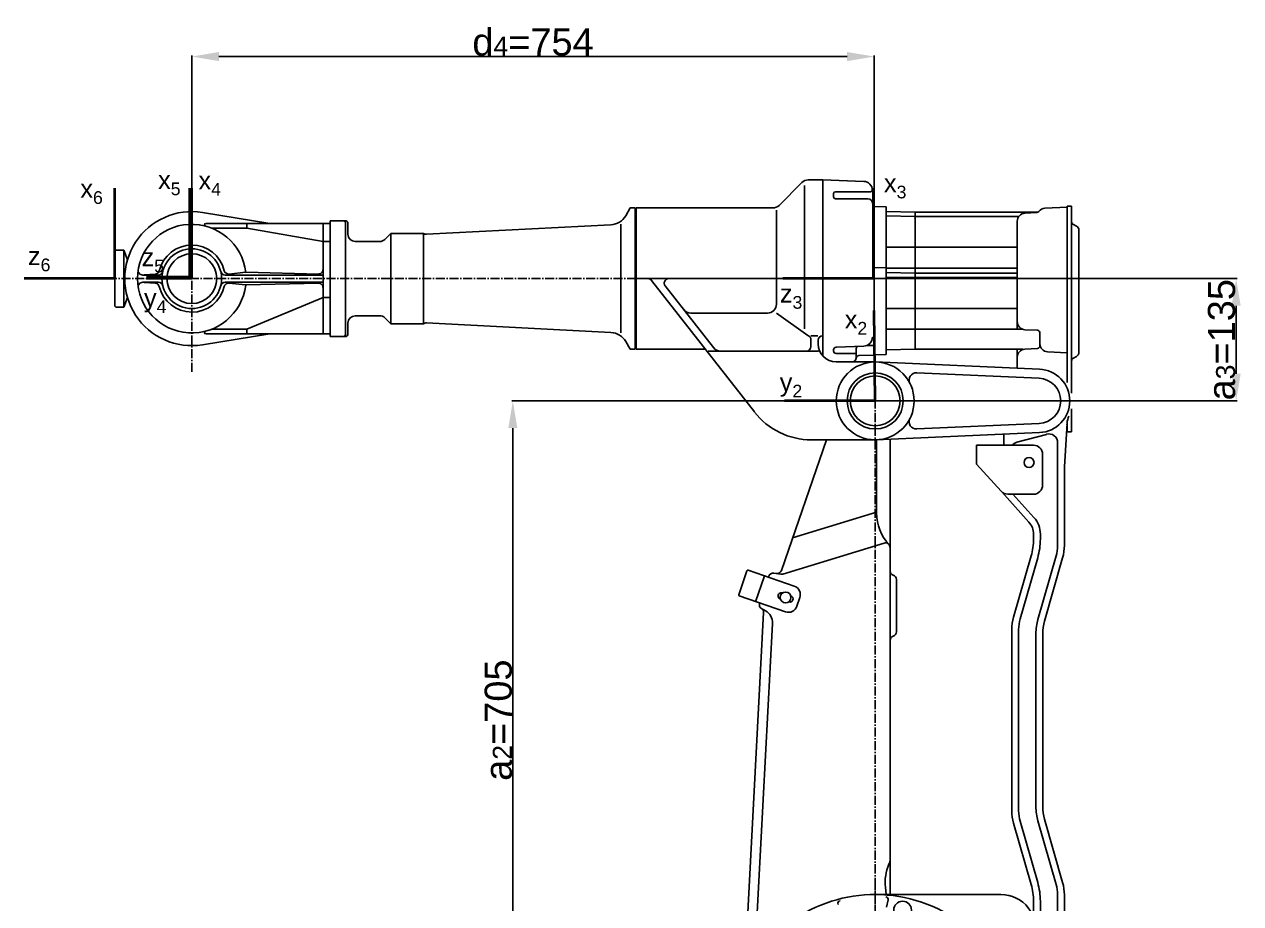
# Model space of a CAD drawing. Header units: millimetres. Extents: x -1041 to 420, y -206 to 2744.
# Drawn here: x -1040 to 304, y 765 to 1736 of the extents above; entities that cross this region are included whole.
import ezdxf

# ---------------------------------------------------------------- set-up
doc = ezdxf.new("R2010")
doc.units = ezdxf.units.MM
doc.linetypes.add('GEN7', pattern=[15, 10, -2.5, 0, -2.5])
doc.linetypes.add('PHANTOM', pattern=[2.5, 1.25, -0.25, 0.25, -0.25, 0.25, -0.25])
doc.layers.add('7', color=4, linetype='GEN7')
doc.layers.add('MEDIDAS', color=7, linetype='Continuous')
for name, color, linetype, lineweight in [('EJESX', 1, 'Continuous', 35), ('EJESY', 3, 'Continuous', 35), ('EJESZ', 5, 'Continuous', 35)]:
    doc.layers.add(name, color=color, linetype=linetype, lineweight=lineweight)
doc.styles.get("Standard").update_dxf_attribs({"font": 'arial.ttf'})
doc.dimstyles.new('ISO-25', dxfattribs={"dimtxt": 2.5, "dimasz": 2.5, "dimexe": 1.25, "dimexo": 0.625, "dimtad": 1, "dimtxsty": 'Standard', "dimcen": 2.5, "dimadec": 0, "dimazin": 0, "dimtfac": 1, "dimtmove": 0, "dimatfit": 3, "dimfxl": 1, "dimarcsym": 0})

# ---------------------------------------------------------------- blocks, each defined once
blk = doc.blocks.new('R241-16')
at = {"linetype": 'Continuous'}
for p, q in [((158, 1563.996), (112.651, 1562.416)), ((158, 1563.996), (173.858, 1563.996)), ((158, 1563.996), (158, 1369.776)), ((158, 1563.996), (158, 1369.776)), ((158, 1454.996), (158, 1563.996)), ((180.929, 1561.066), (206.071, 1535.926)), ((144, 1550.966), (105.137, 1550.966)), ((146, 1548.966), (146, 1545.186)), ((178, 1557.926), (178, 1399.726)), ((-112, 1534.996), (-117, 1534.996)), ((-117, 1534.996), (-117, 1328.656)), ((-112, 1533.996), (-112, 1534.996)), ((-112, 1534.996), (-112, 1340.496)), ((-112, 1533.996), (-87.529, 1532.716)), ((88, 1534.296), (101, 1534.586)), ((88, 1466.856), (88, 1534.296)), ((101, 1535.886), (101, 1454.996)), ((144, 1543.186), (108, 1543.186)), ((213.142, 1532.996), (364.004, 1532.996)), ((364.004, 1454.996), (364.004, 1532.996)), ((364.004, 1454.996), (364.004, 1532.996)), ((365.004, 1532.996), (370.714, 1532.996)), ((365.004, 1517.396), (365.004, 1532.996)), ((370.714, 1532.996), (375.574, 1524.486)), ((-112, 1527.996), (-112.016, 1527.996)), ((-80.212, 1528.546), (56, 1528.546)), ((-78.569, 1527.946), (-65.529, 1527.266)), ((-58.762, 1523.626), (56, 1523.626)), ((56, 1528.546), (88, 1529.256)), ((56, 1461.106), (56, 1528.546)), ((56, 1523.626), (88, 1524.196)), ((101, 1486.476), (101, 1523.476)), ((209, 1530.676), (209, 1426.926)), ((702.004, 1518.996), (685.504, 1518.996)), ((702.004, 1518.996), (702.004, 1390.996)), ((768.684, 1515.996), (843.184, 1528.046)), ((-125, 1508.496), (-125, 1373.506)), ((-118.5, 1515.136), (-122.5, 1512.826)), ((-57, 1491.666), (-57, 1518.276)), ((365.004, 1517.396), (365.004, 1392.596)), ((381.004, 1514.996), (381.004, 1394.996)), ((391.914, 1514.436), (595.604, 1503.936)), ((682.504, 1503.996), (682.504, 1515.996)), ((685.004, 1501.996), (685.004, 1515.996)), ((702.004, 1515.996), (839.254, 1515.996)), ((702.004, 1515.996), (702.004, 1454.996)), ((702.004, 1497.496), (702.004, 1506.496)), ((710.004, 1515.996), (710.004, 1393.996)), ((710.004, 1495.996), (794.004, 1510.656)), ((794.004, 1515.656), (794.004, 1510.656)), ((794.004, 1510.656), (832.584, 1510.656)), ((-57, 1491.666), (-57, 1490.466)), ((635.004, 1504.996), (598.954, 1504.996)), ((598.954, 1404.996), (598.954, 1504.996)), ((635.004, 1504.996), (641.654, 1498.346)), ((635.004, 1504.996), (635.004, 1410.356)), ((674.504, 1495.996), (647.314, 1495.996)), ((685.004, 1501.996), (685.004, 1393.996)), ((702.004, 1495.996), (710.004, 1495.996)), ((-57, 1490.466), (-57, 1399.036)), ((-57, 1489.616), (88, 1489.616)), ((101, 1486.476), (101, 1467.146)), ((930.004, 1486.496), (926.054, 1475.666)), ((930.004, 1486.496), (939.004, 1486.496)), ((930.004, 1486.496), (930.004, 1423.496)), ((940.004, 1485.496), (939.004, 1486.496)), ((940.004, 1485.496), (940.004, 1424.496)), ((-57, 1466.486), (88, 1466.486)), ((88, 1466.856), (101, 1467.146)), ((88, 1371.206), (88, 1466.856)), ((101, 1419.026), (101, 1467.146)), ((-112, 1458.366), (-112, 1441.636)), ((-57, 1461.106), (56, 1461.106)), ((-57, 1456.186), (56, 1456.186)), ((56, 1461.106), (88, 1461.816)), ((56, 1376.956), (56, 1461.106)), ((56, 1456.186), (88, 1456.756)), ((101, 1454.996), (101, 1370.576)), ((158, 1454.996), (158, 1371.496)), ((233.398, 1307.746), (346.944, 1453.076)), ((346.784, 1454.996), (330.764, 1454.996)), ((364.004, 1454.996), (364.004, 1376.996)), ((364.004, 1454.996), (364.004, 1376.996)), ((702.004, 1393.996), (702.004, 1454.996)), ((710.004, 1458.996), (818.084, 1458.996)), ((715.124, 1460.056), (795.074, 1461.996)), ((795.744, 1461.966), (813.654, 1459.996)), ((891.924, 1458.996), (909.254, 1458.996)), ((895.584, 1459.846), (907.754, 1459.236)), ((278.794, 1378.846), (331.984, 1446.926)), ((710.004, 1450.996), (818.084, 1450.996)), ((715.124, 1449.946), (795.074, 1448.006)), ((795.744, 1448.036), (813.654, 1450.006)), ((891.924, 1450.996), (909.254, 1450.996)), ((895.584, 1450.156), (907.754, 1450.766)), ((702.004, 1433.996), (710.004, 1433.996)), ((710.004, 1433.996), (794.004, 1399.346)), ((930.004, 1423.496), (926.054, 1434.336)), ((940.004, 1424.496), (939.004, 1423.496)), ((-57, 1422.176), (88, 1422.176)), ((101, 1419.026), (101, 1370.916)), ((209, 1416.926), (174.518, 1392.096)), ((219, 1416.926), (303.664, 1416.926)), ((635.004, 1404.996), (641.654, 1411.656)), ((674.504, 1413.996), (647.314, 1413.996)), ((930.004, 1423.496), (939.004, 1423.496)), ((-65.521, 1398.646), (-79.157, 1397.926)), ((-62.556, 1399.036), (88, 1399.036)), ((391.914, 1395.566), (595.604, 1406.066)), ((635.004, 1404.996), (598.954, 1404.996)), ((635.004, 1404.996), (635.004, 1410.356)), ((682.504, 1405.996), (682.504, 1393.996)), ((794.004, 1399.346), (794.004, 1393.996)), ((794.004, 1399.346), (832.584, 1399.346)), ((-82, 1394.936), (-82, 1380.856)), ((163, 1382.996), (163, 1386.876)), ((163.247, 1391.876), (171.176, 1391.876)), ((171, 1379.996), (171, 1387.326)), ((365.004, 1392.596), (365.004, 1376.996)), ((365.004, 1392.596), (365.004, 1376.996)), ((370.714, 1376.996), (375.574, 1385.516)), ((702.004, 1390.996), (685.504, 1390.996)), ((702.004, 1393.996), (839.254, 1393.996)), ((768.684, 1393.996), (843.184, 1381.946)), ((-90.529, 1374.156), (-112, 1373.026)), ((-65.521, 1377.146), (-79.157, 1377.856)), ((-63.23, 1376.956), (56, 1376.956)), ((-57, 1376.956), (-57, 1356.056)), ((56, 1376.956), (88, 1376.386)), ((88, 1371.206), (101, 1370.916)), ((101, 1381.286), (109.509, 1380.996)), ((112.651, 1380.366), (143.105, 1379.306)), ((121, 1377.696), (121, 1367.286)), ((122.107, 1372.316), (143, 1372.316)), ((146, 1376.306), (146, 1375.316)), ((162.536, 1374.996), (284.404, 1374.996)), ((287.804, 1376.996), (364.004, 1376.996)), ((365.004, 1376.996), (370.714, 1376.996)), ((-118.5, 1366.866), (-122.5, 1369.176)), ((100.182, 1363.046), (-81.555, 1354.966)), ((100, 1370.576), (99.827, 1370.576)), ((100, 1362.996), (143, 1362.996)), ((101, 1370.576), (118.105, 1369.976)), ((124.281, 1362.996), (123.457, 1363.476)), ((54.125, 1350.996), (-81.111, 1344.976)), ((-117, 1311.336), (-117, 1285.996)), ((-109, 1247.096), (-112.039, 1295.566)), ((-112, 1294.306), (-112, 1285.996)), ((-81.111, 1295.026), (54.125, 1289.006)), ((-112, 1285.996), (-117, 1285.996)), ((-112, 1286.996), (-112, 1285.996)), ((-89.103, 1283.086), (-56.541, 1274.366)), ((-81.555, 1285.036), (99.044, 1276.996)), ((-42, 1283.276), (-42, 1270.996)), ((83.5, 1277.696), (83.5, 775)), ((99.044, 1276.996), (170.357, 1276.996)), ((153.938, 1276.996), (203.635, 1132.666)), ((-101.5, 1273.436), (-101.5, 1160.506)), ((-75, 1270.996), (-12, 1270.996)), ((-12, 1270.996), (-12, 1250.316)), ((98.5, 1273.756), (98.5, 1195.996)), ((-85, 1260.996), (-85, 1226.996)), ((-39.021, 1220.306), (-12, 1250.316)), ((-109, 1247.096), (-109, 1160.506)), ((-52.111, 1216.996), (-75.399, 1191.246)), ((-75, 1216.996), (-46.452, 1216.996)), ((-42.774, 1216.146), (-69.835, 1186.216)), ((98.5, 1197.086), (191.214, 1168.746)), ((-82.5, 1167.576), (-82.5, 1172.796)), ((-75, 1172.796), (-75, 1167.576)), ((202.068, 1128.746), (89.962, 1163.026)), ((-107.063, 1146.726), (-87.042, 1076.746)), ((-99.853, 1148.796), (-79.833, 1078.816)), ((-60.153, 1079.196), (-79.562, 1146.726)), ((-52.945, 1081.266), (-72.354, 1148.796)), ((240.354, 1133.006), (189.419, 1115.466)), ((212.022, 1129.816), (204.312, 1128.596)), ((241.624, 1132.386), (250.744, 1105.906)), ((76.5, 1122.906), (76.5, 1065.096)), ((217.399, 1126.486), (217.824, 1125.246)), ((222.714, 1125.876), (231.83, 1099.396)), ((183.22, 1102.756), (186.475, 1093.306)), ((193.253, 1104.726), (193.133, 1104.686)), ((250.124, 1104.636), (199.186, 1087.106)), ((202.588, 1107.936), (202.469, 1107.896)), ((195.532, 1098.106), (195.412, 1098.066)), ((204.867, 1101.316), (204.748, 1101.276)), ((221.191, 1088.266), (222.958, 1089.246)), ((222.958, 1089.246), (225.387, 1090.596)), ((227.591, 1096.886), (227.69, 1096.596)), ((244.394, 683.927), (223.307, 1086.246)), ((-85.105, 967.516), (-85.105, 1062.966)), ((-77.605, 1062.966), (-77.605, 872.026)), ((-58.499, 867.546), (-58.499, 1067.456)), ((-50.999, 867.546), (-50.999, 1067.456)), ((232.888, 704.111), (213.484, 1074.366)), ((-85.105, 967.496), (-85.105, 967.506)), ((-85.105, 967.496), (-85.105, 872.026)), ((-77.605, 967.516), (-77.605, 967.506)), ((-77.605, 967.496), (-77.605, 967.506)), ((-107.063, 788.272), (-87.042, 858.246)), ((-99.853, 786.205), (-79.833, 856.186)), ((-60.153, 855.806), (-79.562, 788.278)), ((-52.945, 853.726), (-72.354, 786.206)), ((88.726, 782.975), (87.888, 775)), ((-109, 687.906), (-109, 774.49)), ((-101.5, 661.567), (-101.5, 774.49)), ((-82.5, 661.567), (-82.5, 767.421)), ((-75, 749.165), (-75, 767.421)), ((100, 775), (-39, 775)), ((85.7, 768.9569), (87.4, 761.1005))]:
    blk.add_line(p, q, dxfattribs=at)
at = {"linetype": 'PHANTOM'}
blk.add_line((702.004, 1516.996), (702.244, 1516.996), dxfattribs=at)
at = {"linetype": 'Continuous'}
for centre, radius in [((855.004, 1454.996), 33), ((855.004, 1454.996), 27.5), ((100, 1319.996), 43), ((100, 1319.996), 31), ((100, 1319.996), 27.5), ((199, 1102.996), 6), ((69.7, 757.8096), 9.75)]:
    blk.add_circle(centre, radius, dxfattribs=at)
at = {"linetype": 'Continuous', "extrusion": (0, 0, -1)}
for centre, radius in [((-100, 1319.996), 27.5), ((70, 1251.996), 5.5)]:
    blk.add_circle(centre, radius, dxfattribs=at)
for centre, radius, start, end in [((-113, 1552.426), 10, 0, 88), ((-105.137, 1552.966), 2, 270, 10.6262), ((88, 1523.726), 9, 93, 143.033), ((-108, 1538.186), 5, 0, 90), ((66, 1518.276), 9, 93, 180), ((-392.944, 1534.406), 20, 272.951, 330.255), ((-685.504, 1515.996), 3, 0, 90), ((120, 1508.496), 5, 0, 60), ((-839.444, 1514.496), 1.5, 90, 255.348), ((-595.864, 1508.936), 5, 231.839, 272.951), ((-715.004, 1465.046), 5, 268.61, 0), ((-795.194, 1456.996), 5, 88.6098, 96.2826), ((-795.194, 1453.006), 5, 263.717, 271.39), ((-795.194, 1453.006), 5, 263.717, 271.39), ((-814.194, 1445.036), 5, 83.7174, 166.28), ((-818.084, 1445.996), 5, 90, 166.3), ((-909.254, 1445.996), 5, 90, 189.418), ((-674.504, 1405.996), 8, 90, 180), ((79, 1394.936), 3, 0, 87), ((-113, 1390.366), 10, 272, 0), ((-688.004, 1393.996), 3, 270, 0), ((65.992, 1368.156), 9, 93, 180), ((-143, 1375.316), 3, 180, 270), ((-143, 1376.306), 3, 92, 180), ((-270.914, 1384.996), 10, 218, 270), ((-54.481, 1296.996), 8, 153.194, 272.547), ((75, 1226.996), 10, 270, 0), ((45, 1218.156), 3, 182.107, 222.117), ((-48.5, 1195.996), 50, 180, 223.342), ((55, 1172.796), 27.5, 0, 42.1169), ((7, 1167.576), 75.5, 343.964, 0), ((7, 1167.576), 68, 343.964, 0), ((-240.674, 1132.056), 1, 71, 161), ((-192.675, 1106.016), 10, 341, 71), ((-203.53, 1133.536), 5, 261, 287), ((-249.794, 1105.586), 1, 161, 251), ((-228.3, 1086.516), 5, 357, 57.7395), ((-222.963, 1094.966), 5, 161, 241), ((-230.884, 1099.076), 1, 161, 251), ((-228.464, 1075.146), 15, 357, 61), ((-78.5, 1055.556), 5, 107.458, 180), ((135.105, 872.026), 57.5, 180, 196), ((100.999, 867.546), 42.5, 180, 196.036), ((100.999, 867.546), 50, 180, 196.036), ((-98.5, 814.37), 15, 336.26, 0.00001), ((59, 774.49), 50, 0, 16), ((59, 774.49), 42.5, 0, 16)]:
    blk.add_arc(centre, radius, start, end, dxfattribs=at)
at = {"linetype": 'Continuous'}
for centre, radius, start, end in [((173.858, 1553.996), 10, 45, 90), ((144, 1548.966), 2, 0, 90), ((98, 1539.886), 5, 306.87, 0.0000004), ((144, 1545.186), 2, 270, 0), ((213.142, 1542.996), 10, 225, 270), ((-78.412, 1530.946), 3, 216.967, 267), ((688.004, 1515.996), 3, 90, 180), ((855.004, 1454.996), 74, 260.812, 99.1877), ((-120, 1517.736), 3, 300, 0), ((855.004, 1454.996), 60, 186.874, 173.476), ((647.314, 1503.996), 8, 225, 270), ((674.504, 1503.996), 8, 270, 0), ((855.004, 1454.996), 37, 13.5472, 166.28), ((909.254, 1463.996), 5, 270, 9.41803), ((328.044, 1449.996), 5, 322, 90), ((350.884, 1449.996), 5, 90, 142), ((795.194, 1456.996), 5, 83.7174, 91.3902), ((814.194, 1464.966), 5, 263.717, 346.28), ((818.084, 1463.996), 5, 270, 346.3), ((895.834, 1464.836), 5, 193.547, 267.118), ((715.004, 1444.946), 5, 88.6098, 180), ((855.004, 1454.996), 37, 193.72, 346.453), ((891.924, 1445.996), 5, 90, 166.3), ((895.834, 1445.166), 5, 92.8815, 166.453), ((219, 1426.926), 10, 180, 270), ((303.664, 1426.926), 10, 270, 322), ((-65.992, 1407.636), 9, 273, 0), ((595.864, 1401.066), 5, 51.8386, 92.9508), ((100.22, 1387.976), 3, 10.5582, 74.9319), ((158, 1386.876), 5, 0, 90), ((176, 1387.326), 5, 107.242, 180), ((392.944, 1375.586), 20, 92.9508, 150.255), ((685.504, 1393.996), 3, 180, 270), ((839.444, 1395.496), 1.5, 270, 75.3479), ((-120, 1373.506), 5, 180, 240), ((-91, 1383.146), 9, 273, 0), ((-79, 1380.856), 3, 180, 267), ((143, 1382.996), 20, 270, 0), ((176, 1379.996), 5, 180, 270), ((118, 1366.976), 3, 5.95531, 88), ((125.957, 1367.806), 5, 185.955, 240), ((-80, 1319.996), 35, 92.5473, 267.453), ((-80, 1319.996), 25, 92.5473, 267.453), ((54.481, 1342.996), 8, 333.194, 92.5473), ((-132, 1294.306), 20, 3.58811, 26.2916), ((-92, 1274.046), 9.5, 72.2487, 183.674), ((-75, 1260.996), 10, 90, 180), ((-46.452, 1226.996), 10, 270, 318), ((-55, 1172.796), 20, 137.883, 180), ((-59, 1160.506), 50, 180, 196), ((-59, 1160.506), 42.5, 180, 196), ((88.5, 1158.246), 5, 73, 180), ((78.5, 1132.446), 5, 287.458, 0.0000069), ((208.363, 1134.296), 5, 199, 279), ((212.672, 1124.856), 5, 19, 97.463), ((221.768, 1125.546), 1, 19, 109), ((194.273, 1101.376), 3.5, 109, 289), ((203.728, 1104.626), 3.5, 289, 109), ((195.93, 1096.556), 10, 199, 289), ((-135.105, 1062.966), 50, 0, 16), ((-135.105, 1062.966), 57.5, 0, 16), ((-100.999, 1067.456), 42.5, 0, 16.0362), ((-100.999, 1067.456), 50, 0, 16.0362), ((81.5, 1065.096), 5, 180, 252.542), ((-7, 767.421), 75.5, 163.964, 180), ((-7, 767.421), 68, 163.964, 180), ((-39, 737), 38, 90, 195), ((100, 615), 160, 320.023, 175.977), ((138.1, 765.2552), 3, 338, 75.7866)]:
    blk.add_arc(centre, radius, start, end, dxfattribs=at)
at = {"linetype": 'Continuous', "extrusion": (9.71411e-22, -8.52651e-15, -1)}
blk.add_arc((-891.924, 1463.996), 5, 270, 346.3, dxfattribs=at)
at = {"linetype": 'Continuous', "extrusion": (3.48348e-14, -3.16411e-13, -1)}
blk.add_arc((-795.194, 1453.006), 5, 263.717, 271.39, dxfattribs=at)
at = {"linetype": 'Continuous', "extrusion": (7.53644e-15, -7.53644e-15, -1)}
blk.add_arc((-647.314, 1405.996), 8, 45, 90, dxfattribs=at)
at = {"linetype": 'Continuous', "extrusion": (-8.71024e-15, 1.21868e-14, -1)}
blk.add_arc((-118, 1377.696), 3, 126.011, 180, dxfattribs=at)
at = {"linetype": 'Continuous', "extrusion": (-1.94124e-14, -5.20153e-15, -1)}
blk.add_arc((120, 1364.266), 3, 120, 180, dxfattribs=at)
at = {"linetype": 'Continuous', "extrusion": (1.25981e-15, -9.84271e-16, -1)}
blk.add_arc((-170.357, 1356.996), 80, 218, 270, dxfattribs=at)
at = {"linetype": 'Continuous', "extrusion": (5.34987e-14, -5.50399e-15, -1)}
blk.add_arc((-78.5, 1273.756), 20, 170.552, 180, dxfattribs=at)
at = {"linetype": 'Continuous', "extrusion": (1.93581e-15, 7.22454e-15, -1)}
blk.add_arc((59, 1265.186), 9.5, 105, 142.279, dxfattribs=at)
at = {"linetype": 'Continuous', "extrusion": (-2.84217e-15, 0, -1)}
blk.add_arc((-81.5, 1122.906), 5, 0, 72.5424, dxfattribs=at)
at = {"linetype": 'Continuous', "extrusion": (1.44951e-14, 0, -1)}
blk.add_arc((135.105, 872.026), 50, 180, 196, dxfattribs=at)
at = {"linetype": 'Continuous', "extrusion": (-2.08134e-15, -9.15362e-16, -1)}
blk.add_arc((-39, 788.202), 50, 156.26, 186, dxfattribs=at)
at = {"linetype": 'Continuous', "extrusion": (-3.72688e-15, 3.29392e-15, -1)}
blk.add_arc((-88.6, 769.5807), 3, 348, 85.7844, dxfattribs=at)
at = {"linetype": 'Continuous'}
for p in [(56, 1521.976), (56, 1454.526), (158, 1391.876), (-112, 1294.306), (-112, 1286.996)]:
    blk.add_point(p, dxfattribs=at)
at = {"layer": '7'}
for p, q in [((855.004, 1557.96), (855.004, 1454.996)), ((962.9846, 1454.996), (-153.0269, 1454.996)), ((855.004, 1352.032), (855.004, 1454.996)), ((100, 466.1602), (100, 1367.5885)), ((100, 1319.996), (45.5544, 1319.996)), ((100, 1319.996), (154.4456, 1319.996)), ((100, 615), (100, 789.0143))]:
    blk.add_line(p, q, dxfattribs=at)
blk = doc.blocks.new('*D52')
at = {"layer": 'MEDIDAS', "color": 0, "lineweight": -2, "transparency": 16777216}
for p, q in [((-100.6, 1320), (-501.5, 1320)), ((-500.3, 1290), (-500.3, 645)), ((-100.6, 615), (-501.5, 615))]:
    blk.add_line(p, q, dxfattribs=at)
at = {"layer": 'MEDIDAS', "color": 0, "transparency": 16777216}
for points in [[(-505.3, 1290), (-495.3, 1290), (-500.3, 1320)], [(-505.3, 645), (-495.3, 645), (-500.3, 615)]]:
    blk.add_solid(points, dxfattribs=at)
at = {"layer": 'MEDIDAS', "color": 0, "transparency": 16777216, "insert": (-516.2, 967.5), "char_height": 30, "attachment_point": 5, "rotation": 90}
blk.add_mtext('a{\\H0.7x;\\S^ 2;}=705', dxfattribs=at)
blk = doc.blocks.new('*D61')
at = {"layer": 'MEDIDAS', "color": 0, "lineweight": -2, "transparency": 16777216}
for p, q in [((-363.4, 1455), (300, 1455)), ((298.8, 1425), (298.8, 1350)), ((-99.4, 1320), (300, 1320))]:
    blk.add_line(p, q, dxfattribs=at)
at = {"layer": 'MEDIDAS', "color": 0, "transparency": 16777216}
for points in [[(293.8, 1425), (303.8, 1425), (298.8, 1455)], [(293.8, 1350), (303.8, 1350), (298.8, 1320)]]:
    blk.add_solid(points, dxfattribs=at)
at = {"layer": 'MEDIDAS', "color": 0, "transparency": 16777216, "insert": (282.8, 1387.5), "char_height": 30, "attachment_point": 5, "rotation": 90}
blk.add_mtext('a{\\H0.7x;\\S^ 3;}=135', dxfattribs=at)
blk = doc.blocks.new('*D71')
at = {"layer": 'MEDIDAS', "color": 0, "lineweight": -2, "transparency": 16777216}
for p, q in [((-855, 1455.6), (-855, 1701.4)), ((-101, 1455.6), (-101, 1701.4))]:
    blk.add_line(p, q, dxfattribs=at)
at = {"layer": 'MEDIDAS', "color": 0, "lineweight": -3, "transparency": 16777216}
blk.add_line((-131, 1700.2), (-825, 1700.2), dxfattribs=at)
at = {"layer": 'MEDIDAS', "color": 0, "transparency": 16777216}
for points in [[(-825, 1705.2), (-825, 1695.2), (-855, 1700.2)], [(-131, 1705.2), (-131, 1695.2), (-101, 1700.2)]]:
    blk.add_solid(points, dxfattribs=at)
at = {"layer": 'MEDIDAS', "color": 0, "transparency": 16777216, "insert": (-478, 1716.1), "char_height": 30, "attachment_point": 5}
blk.add_mtext('d{\\H0.7x;\\S^ 4;}=754', dxfattribs=at)

msp = doc.modelspace()

# ---------------------------------------------------------------- linework, layer by layer
at = {"layer": 'EJESX'}
for p, q in [((-940.004, 1454.996), (-940.004, 1554.996)), ((-857.189, 1454.996), (-857.189, 1554.996)), ((-855.004, 1454.996), (-855.004, 1554.996)), ((-102, 1454.996), (-102, 1554.996)), ((-100, 1319.996), (-101.01, 1419.991))]:
    msp.add_line(p, q, dxfattribs=at)
at = {"layer": 'EJESY'}
for p, q in [((-855.004, 1454.996), (-905.004, 1454.996)), ((-100, 1319.996), (-200, 1319.996))]:
    msp.add_line(p, q, dxfattribs=at)
at = {"layer": 'EJESZ'}
for p, q in [((-940.004, 1454.996), (-1040.004, 1454.996)), ((-855.004, 1456.521), (-905.004, 1456.521)), ((-102, 1454.996), (-202, 1454.996))]:
    msp.add_line(p, q, dxfattribs=at)

# ---------------------------------------------------------------- block references
at = {"xscale": -1}
msp.add_blockref('R241-16', (0, 0), dxfattribs=at)

# ---------------------------------------------------------------- texts
at = {"layer": 'EJESX', "char_height": 20, "attachment_point": 3}
for s, insert in [('\\A1;x{\\H0.7x;\\S^ 6;}', (-953.265, 1564.329)), ('\\A1;x{\\H0.7x;\\S^ 5;}', (-867.398, 1573.944)), ('\\A1;x{\\H0.7x;\\S^ 4;}', (-822.773, 1573.443)), ('\\A1;x{\\H0.7x;\\S^ 3;}', (-65.462, 1570.445)), ('\\A1;x{\\H0.7x;\\S^ 2;}', (-108.762, 1420.02))]:
    msp.add_mtext_dynamic_manual_height_columns(s, width=28.06274, gutter_width=12.5, heights=[0], dxfattribs=dict(at, insert=insert))
at = {"layer": 'EJESY', "char_height": 20, "attachment_point": 3}
for s, insert in [('\\A1;y{\\H0.7x;\\S^ 4;}', (-882.956, 1443.833)), ('\\A1;y{\\H0.7x;\\S^ 2;}', (-180.594, 1350.625))]:
    msp.add_mtext_dynamic_manual_height_columns(s, width=26.48012, gutter_width=12.5, heights=[0], dxfattribs=dict(at, insert=insert))
at = {"layer": 'EJESZ', "char_height": 20, "attachment_point": 3}
for s, insert in [('\\A1;z{\\H0.7x;\\S^ 6;}', (-1011.172, 1489.977)), ('\\A1;z{\\H0.7x;\\S^ 5;}', (-885.708, 1488.637)), ('\\A1;z{\\H0.7x;\\S^ 3;}', (-180.464, 1448.574))]:
    msp.add_mtext_dynamic_manual_height_columns(s, width=31.13941, gutter_width=12.5, heights=[0], dxfattribs=dict(at, insert=insert))

# ---------------------------------------------------------------- dimensions: what is measured, and where the dimension line sits
at = {"layer": 'MEDIDAS'}
dim = msp.add_linear_dim(base=(-855.004, 1700.198), p1=(-101, 1454.996), p2=(-855.004, 1454.996), text='d{\\H0.7x;\\S^ 4;}=<>', dimstyle='ISO-25', override={"dimtxt": 30, "dimasz": 30, "dimlwd": 65533}, dxfattribs=at)
dim.commit()
dim.dimension.update_dxf_attribs({"geometry": '*D71', "text_midpoint": (-478.002, 1716.079)})
for base, p1, p2, text, picture, middle in [((298.798, 1319.996), (-364.004, 1454.996), (-100, 1319.996), 'a{\\H0.7x;\\S^ 3;}=<>', '*D61', (282.846, 1387.496)), ((-500.297, 615), (-100, 1319.996), (-100, 615), 'a{\\H0.7x;\\S^ 2;}=<>', '*D52', (-516.24, 967.498))]:
    dim = msp.add_linear_dim(base=base, p1=p1, p2=p2, angle=90, text=text, dimstyle='ISO-25', override={"dimtxt": 30, "dimasz": 30}, dxfattribs=at)
    dim.commit()
    dim.dimension.update_dxf_attribs({"geometry": picture, "text_midpoint": middle})

doc.saveas('drawing.dxf')
